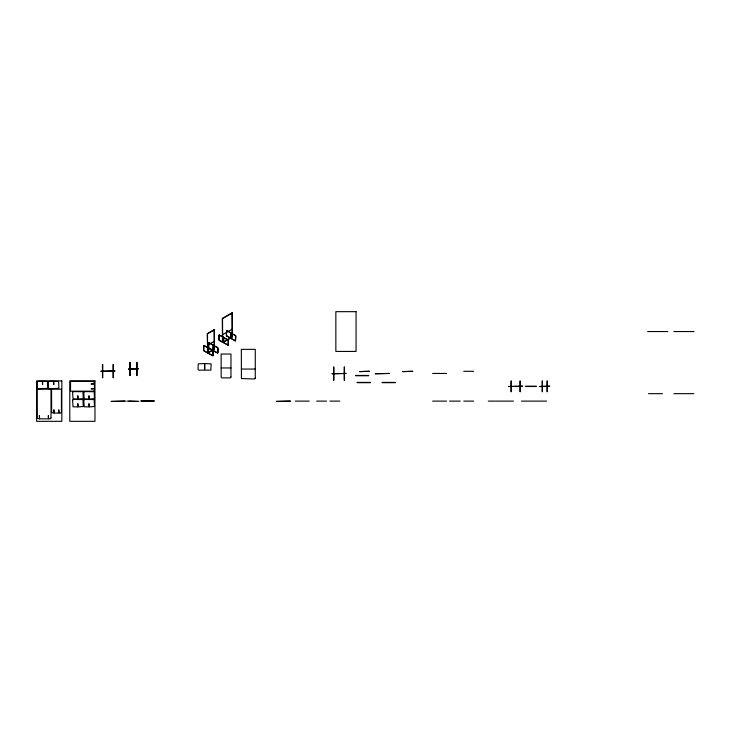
<?xml version="1.0" encoding="UTF-8"?>
<svg xmlns="http://www.w3.org/2000/svg" width="733" height="733" viewBox="0 0 733 733"><rect width="100%" height="100%" fill="white"/><g stroke="black" fill="none" stroke-linecap="round" stroke-linejoin="round"><path stroke-width="1.1" d="M214.238 348.56L214.238 329.676L214.448 348.615A1.228 1.228 0 0 1 213.862 349.623L207.659 353.013L213.651 349.513A1.228 1.228 0 0 0 214.219 348.56M222.475 342.412L222.301 318.507L232.159 312.817L232.37 336.465A1.228 1.228 0 0 1 231.775 337.473L222.63 342.485L231.573 337.354M222.685 342.448L222.511 318.626L232.37 312.945M214.448 329.804L207.485 333.827L207.622 352.985L207.274 333.698L214.238 329.676M222.511 334.715L232.37 329.025M207.485 345.197L214.448 341.175M223.373 342.045L223.583 337.253L223.418 342.137M231.032 337.876L231.078 332.929L231.087 337.84M227.624 339.855A1.228 1.228 0 0 1 228.155 340.827L228.137 345.17L228.375 340.698A1.228 1.228 0 0 0 227.835 339.736L223.592 337.51L227.633 339.846M235.339 335.393L231.087 333.176L235.128 335.512M208.145 352.637L208.355 347.845L208.19 352.729M213.046 349.806L213.257 345.014L213.092 349.898M213.257 345.014L208.878 342.659L208.685 347.103A1.228 1.228 0 0 0 209.226 348.074L217.719 352.994L217.848 348.578A1.228 1.228 0 0 0 217.307 347.616L213.266 345.261L217.472 347.442A1.228 1.228 0 0 1 218.049 348.459L218.049 352.61L217.499 353.059L208.364 348.093L212.405 350.438M647.642 331.545L667.855 331.545M673.819 331.545L694.032 331.545M221.119 367.957L230.968 367.957M241.331 369.047L255.258 369.047M463.769 371.301L473.619 371.301M432.635 373.454L446.562 373.454M355.478 375.452L368.672 375.452M355.478 375.745L368.672 375.745M357.136 382.388L370.321 382.388M382.15 382.388L395.344 382.388M357.136 382.69L370.321 382.69M382.15 382.69L395.344 382.69M525.579 386.209L536.281 386.209M525.579 386.511L536.281 386.511M648.522 393.667L662.458 393.667M673.884 393.667L693.839 393.667M141.057 400.823L154.242 400.823M126.836 401.116L138.794 401.418L128.944 401.116M140.892 401.116L154.242 401.116M295.289 401.116L309.225 401.116M316.674 401.116L326.533 401.116M329.923 401.116L339.791 401.116M432.635 401.116L446.562 401.116M449.54 401.116L460.232 401.116M463.769 401.116L473.619 401.116M488.27 401.116L513.448 401.116M521.401 401.116L546.58 401.116M231.078 332.929L226.634 330.61L230.868 333.048M226.827 336.126L235.32 340.973L235.669 336.493A1.228 1.228 0 0 0 235.119 335.531M223.583 337.253L219.103 334.972L223.373 337.382M223.629 342.018L223.803 337.382M219.588 340.359L228.137 345.17L219.378 340.488M213.046 345.133L208.694 342.769L208.474 347.231A1.228 1.228 0 0 0 209.015 348.193L209.061 348.239M208.355 347.845L203.948 345.5L208.145 347.973M208.401 352.61L208.575 347.973M212.561 350.282L212.616 350.31A1.228 1.228 0 0 1 213.138 351.29L212.936 355.752L212.936 351.419A1.228 1.228 0 0 0 212.396 350.447M547.331 381.013L547.331 391.715M547.029 381.013L547.029 391.715M542.447 381.013L542.447 391.715M542.154 381.013L542.154 391.715M520.274 381.013L520.274 391.715M519.972 381.013L519.972 391.715M511.313 381.013L511.313 391.715M511.02 381.013L511.02 391.715M344.483 367.004L344.483 380.198M344.189 367.004L344.189 380.198M333.881 367.004L333.881 380.198M333.588 367.004L333.588 380.198M232.159 312.817L232.159 336.346A1.228 1.228 0 0 1 231.564 337.354M231.298 333.057L231.298 337.721M213.477 345.142L213.477 349.806M204.837 369.285L204.837 363.568L211.122 363.87L210.857 370.101L198.881 370.192L198.066 369.514L198.231 363.87L204.525 363.568L204.525 369.285M137.071 362.368L137.071 375.562M136.769 362.368L136.769 375.562M130.126 362.368L130.126 375.562M129.823 362.368L129.823 375.562M113.377 364.521L113.377 377.715M113.074 364.521L113.074 377.715M102.776 364.521L102.776 377.715M102.473 364.521L102.473 377.715M235.33 335.402A1.228 1.228 0 0 1 235.87 336.374L235.531 340.845L227.038 335.998A1.228 1.228 0 0 1 226.515 335.018L226.616 330.629L226.295 335.146A1.228 1.228 0 0 0 226.836 336.108M219.341 340.442A1.228 1.228 0 0 1 218.8 339.471L219.14 334.999L219.002 339.352A1.228 1.228 0 0 0 219.552 340.314M203.563 345.976L203.563 350.062A1.228 1.228 0 0 0 204.113 351.025L212.909 355.762L204.36 350.951A1.228 1.228 0 0 1 203.783 349.943L203.93 345.518L203.572 345.949M37.062 382.085L37.475 388.664L47.718 388.362L47.416 381.435L42.606 381.325L42.606 384.633L42.294 381.325L37.832 381.325L37.071 382.03M48.25 382.085L48.662 388.664L58.906 388.362L58.603 381.435L53.784 381.325L53.784 384.633L53.472 381.325L48.955 381.334L48.259 382.03M50.998 418.002L50.412 418.79L48.671 418.827L48.36 415.519L48.36 418.827L39.701 418.827L39.39 415.519L39.39 418.827L37.145 418.36L37.062 389.196L50.998 389.196L50.998 418.002M61.416 412.239L60.83 413.027L59.089 413.064L58.777 409.747L58.777 413.064L54.205 413.064L53.894 409.747L53.894 413.064L51.649 412.597L51.567 389.196L61.416 389.196L61.416 412.239M72.604 392.347L73.016 398.926L77.826 399.036L77.826 395.728L78.138 399.036L83.26 398.624L82.957 391.697L73.428 391.587L72.604 392.347M72.604 400.218L73.016 406.797L77.826 406.907L77.826 403.599L78.138 406.907L83.26 406.494L82.957 399.567L73.428 399.458L72.613 400.163M83.782 392.347L84.194 398.926L89.014 399.036L89.014 395.728L89.325 399.036L94.438 398.624L94.191 391.724L84.552 391.587L83.782 392.347M83.782 400.218L84.194 406.797L89.014 406.907L89.014 403.599L89.325 406.907L94.438 406.494L94.191 399.595L84.552 399.458L83.791 400.163M94.392 390.341L93.632 391.165L70.524 391.175L70.524 381.325L93.87 381.38L94.392 383.652L91.084 383.964L94.392 383.964L94.392 388.527L91.084 388.838L94.392 388.838L94.392 390.341M230.968 377.064L230.135 377.898L221.87 377.889L221.174 377.367L221.119 354.021L230.968 354.021L230.968 377.064M255.258 378.164L254.507 378.988L241.423 378.54L241.331 349.357L255.258 349.357L255.258 378.164M356.064 311.672L335.851 311.672L335.851 351.428L356.064 351.428L356.064 311.672M138.299 368.818L128.449 369.111L138.299 368.818M114.889 370.971L100.962 371.264L114.889 370.971M369.405 371.301L359.555 371.594L369.405 371.301M412.652 371.301L402.802 371.594L412.652 371.301M346.003 373.454L332.067 373.748L346.003 373.454M389.241 373.454L375.305 373.748L389.241 373.454M61.829 380.903L36.65 380.903L36.65 421.328L61.829 421.328L61.829 380.903M94.969 380.903L69.782 380.903L69.782 421.328L94.969 421.328L94.969 380.903M522.611 386.209L508.675 386.511L522.611 386.209M549.658 386.209L539.809 386.511L549.658 386.209M125.16 401.116L111.233 401.418L125.16 401.116M290.314 401.116L276.387 401.418L290.314 401.116"/></g></svg>
